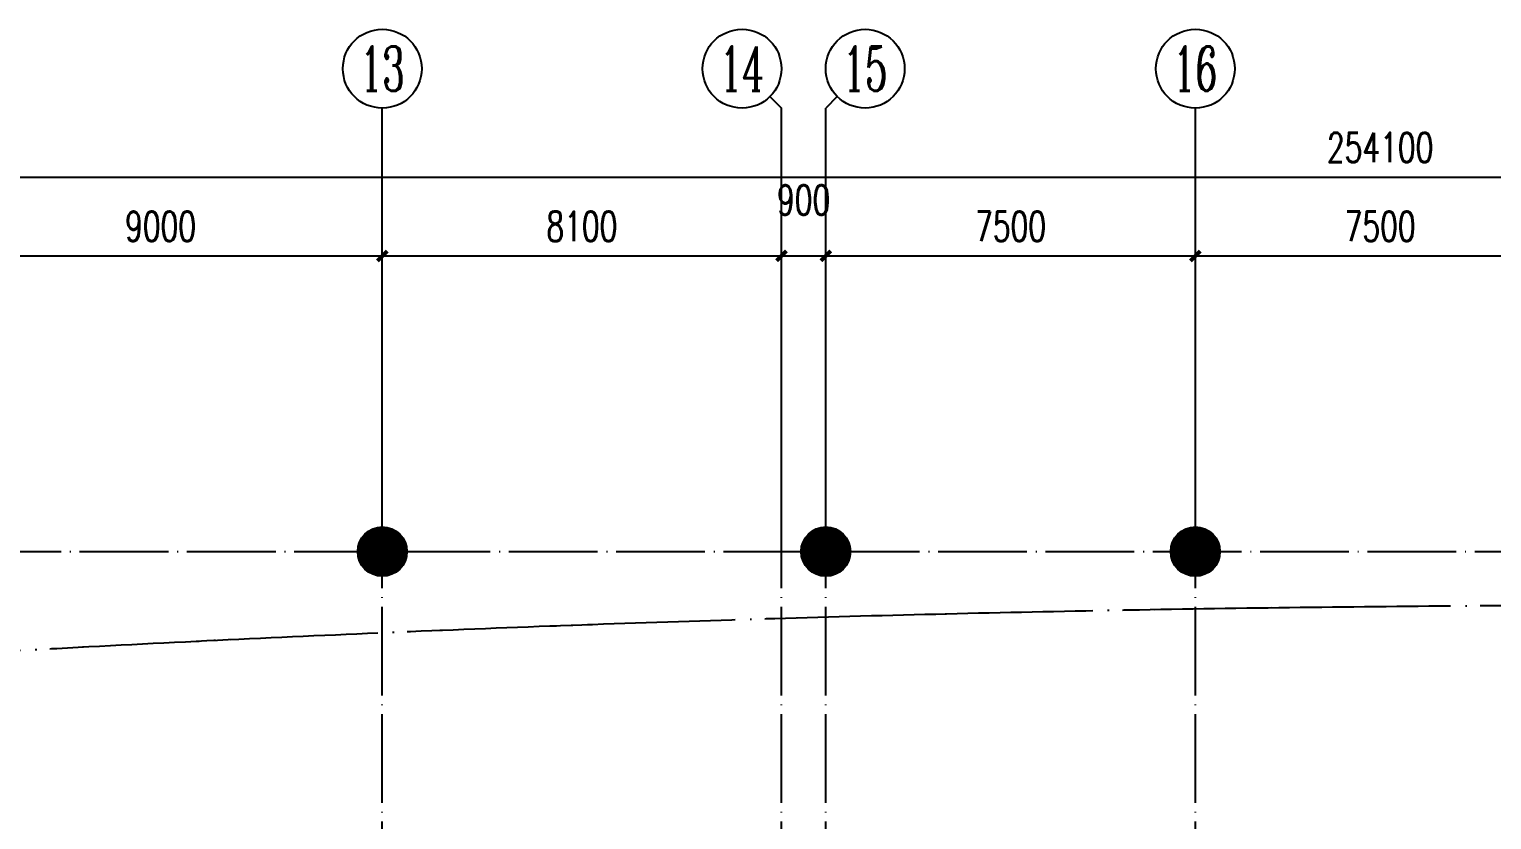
# Model space of a CAD drawing. Extents: x 246015 to 608740, y -108003 to 88400.
# Drawn here: x 399189 to 428869, y 47097 to 63139 of the extents above; entities that cross this region are included whole.
import ezdxf
from ezdxf.enums import TextEntityAlignment as Align

# ---------------------------------------------------------------- set-up
doc = ezdxf.new("R2010")
doc.units = 0
doc.header["$LTSCALE"] = 3000
doc.header["$MEASUREMENT"] = 0
doc.header["$PDMODE"] = 1
doc.linetypes.add('DOTE', pattern=[2.42, 2, -0.2, 0.02, -0.2])
doc.layers.get('0').update_dxf_attribs({"linetype": 'CONTINUOUS'})
doc.layers.get('DEFPOINTS').update_dxf_attribs({"linetype": 'CONTINUOUS'})
for name, color, linetype in [('AXIS', 3, 'CONTINUOUS'), ('AXIS_TEXT', 7, 'CONTINUOUS'), ('column', 9, 'CONTINUOUS'), ('dote', 1, 'DOTE'), ('PUB_HATCH', 8, 'CONTINUOUS')]:
    doc.layers.add(name, color=color, linetype=linetype)
doc.layers.add('红线', color=7, linetype='CONTINUOUS', true_color=0xe0150b)
doc.styles.add('_TCH_AXIS', font='COMPLEX', dxfattribs={"bigfont": 'GBCBIG'})
doc.styles.add('COMPLEX', font='COMPLEX')
doc.styles.add('DIM_FONT', font='simplex.shx', dxfattribs={"width": 0.7, "bigfont": 'hztxt.shx'})
doc.dimstyles.new('DIMN200', dxfattribs={"dimscale": 2, "dimtxt": 300, "dimasz": 100, "dimexe": 250, "dimexo": 300, "dimgap": 150, "dimtad": 1, "dimdec": 0, "dimzin": 0, "dimdsep": 46, "dimtxsty": 'DIM_FONT', "dimblk": 'ARCHTICK', "dimcen": 0.09, "dimclrt": 7, "dimazin": 2, "dimtfac": 1, "dimtdec": 0, "dimtix": 1, "dimtmove": 2, "dimatfit": 3, "dimfxl": 0, "dimtolj": 1, "dimtzin": 0, "dimarcsym": 0})

# ---------------------------------------------------------------- blocks, each defined once
blk = doc.blocks.new('_ARCHTICK')
at = {"color": 0, "linetype": 'ByBlock', "const_width": 0.4}
blk.add_lwpolyline([(-0.5, -0.5), (0.5, 0.5)], dxfattribs=at)
blk = doc.blocks.new('*D1079')
at = {"layer": 'AXIS', "color": 0, "lineweight": -2}
for p, q in [((397354, 54139), (397354, 59039)), ((406354, 54139), (406354, 59039)), ((397354, 58539), (406354, 58539))]:
    blk.add_line(p, q, dxfattribs=at)
at = {"layer": 'DEFPOINTS', "color": 0}
for p in [(406354, 58539), (397354, 53539), (406354, 53539)]:
    blk.add_point(p, dxfattribs=at)
at = {"layer": 'AXIS', "color": 0, "lineweight": -2, "xscale": 200, "yscale": 200, "zscale": 200, "rotation": 180}
blk.add_blockref('_ARCHTICK', (397354, 58539), dxfattribs=at)
at = {"layer": 'AXIS', "color": 0, "lineweight": -2, "xscale": 200, "yscale": 200, "zscale": 200}
blk.add_blockref('_ARCHTICK', (406354, 58539), dxfattribs=at)
at = {"layer": 'AXIS', "color": 7, "insert": (401854, 59139), "char_height": 600, "attachment_point": 5, "style": 'DIM_FONT'}
blk.add_mtext('\\A1;9000', dxfattribs=at)
blk = doc.blocks.new('*D1080')
at = {"layer": 'AXIS', "color": 0, "lineweight": -2}
for p, q in [((406354, 54139), (406354, 59039)), ((414454, 54139), (414454, 59039)), ((406354, 58539), (414454, 58539))]:
    blk.add_line(p, q, dxfattribs=at)
at = {"layer": 'DEFPOINTS', "color": 0}
for p in [(414454, 58539), (406354, 53539), (414454, 53539)]:
    blk.add_point(p, dxfattribs=at)
at = {"layer": 'AXIS', "color": 0, "lineweight": -2, "xscale": 200, "yscale": 200, "zscale": 200, "rotation": 180}
blk.add_blockref('_ARCHTICK', (406354, 58539), dxfattribs=at)
at = {"layer": 'AXIS', "color": 0, "lineweight": -2, "xscale": 200, "yscale": 200, "zscale": 200}
blk.add_blockref('_ARCHTICK', (414454, 58539), dxfattribs=at)
at = {"layer": 'AXIS', "color": 7, "insert": (410404, 59139), "char_height": 600, "attachment_point": 5, "style": 'DIM_FONT'}
blk.add_mtext('\\A1;8100', dxfattribs=at)
blk = doc.blocks.new('*D1081')
at = {"layer": 'AXIS', "color": 0, "lineweight": -2}
for p, q in [((414454, 54139), (414454, 59039)), ((415354, 54139), (415354, 59039)), ((414454, 58539), (415354, 58539))]:
    blk.add_line(p, q, dxfattribs=at)
at = {"layer": 'DEFPOINTS', "color": 0}
for p in [(415354, 58539), (414454, 53539), (415354, 53539)]:
    blk.add_point(p, dxfattribs=at)
at = {"layer": 'AXIS', "color": 0, "lineweight": -2, "xscale": 200, "yscale": 200, "zscale": 200, "rotation": 180}
blk.add_blockref('_ARCHTICK', (414454, 58539), dxfattribs=at)
at = {"layer": 'AXIS', "color": 0, "lineweight": -2, "xscale": 200, "yscale": 200, "zscale": 200}
blk.add_blockref('_ARCHTICK', (415354, 58539), dxfattribs=at)
at = {"layer": 'AXIS', "color": 7, "insert": (414904, 59674), "char_height": 600, "attachment_point": 5, "style": 'DIM_FONT'}
blk.add_mtext('\\A1;900', dxfattribs=at)
blk = doc.blocks.new('*D1082')
at = {"layer": 'AXIS', "color": 0, "lineweight": -2}
for p, q in [((415354, 54139), (415354, 59039)), ((422854, 54139), (422854, 59039)), ((415354, 58539), (422854, 58539))]:
    blk.add_line(p, q, dxfattribs=at)
at = {"layer": 'DEFPOINTS', "color": 0}
for p in [(422854, 58539), (415354, 53539), (422854, 53539)]:
    blk.add_point(p, dxfattribs=at)
at = {"layer": 'AXIS', "color": 0, "lineweight": -2, "xscale": 200, "yscale": 200, "zscale": 200, "rotation": 180}
blk.add_blockref('_ARCHTICK', (415354, 58539), dxfattribs=at)
at = {"layer": 'AXIS', "color": 0, "lineweight": -2, "xscale": 200, "yscale": 200, "zscale": 200}
blk.add_blockref('_ARCHTICK', (422854, 58539), dxfattribs=at)
at = {"layer": 'AXIS', "color": 7, "insert": (419104, 59139), "char_height": 600, "attachment_point": 5, "style": 'DIM_FONT'}
blk.add_mtext('\\A1;7500', dxfattribs=at)
blk = doc.blocks.new('*D1083')
at = {"layer": 'AXIS', "color": 0, "lineweight": -2}
for p, q in [((422854, 54139), (422854, 59039)), ((430354, 54139), (430354, 59039)), ((422854, 58539), (430354, 58539))]:
    blk.add_line(p, q, dxfattribs=at)
at = {"layer": 'DEFPOINTS', "color": 0}
for p in [(430354, 58539), (422854, 53539), (430354, 53539)]:
    blk.add_point(p, dxfattribs=at)
at = {"layer": 'AXIS', "color": 0, "lineweight": -2, "xscale": 200, "yscale": 200, "zscale": 200, "rotation": 180}
blk.add_blockref('_ARCHTICK', (422854, 58539), dxfattribs=at)
at = {"layer": 'AXIS', "color": 0, "lineweight": -2, "xscale": 200, "yscale": 200, "zscale": 200}
blk.add_blockref('_ARCHTICK', (430354, 58539), dxfattribs=at)
at = {"layer": 'AXIS', "color": 7, "insert": (426604, 59139), "char_height": 600, "attachment_point": 5, "style": 'DIM_FONT'}
blk.add_mtext('\\A1;7500', dxfattribs=at)
blk = doc.blocks.new('*D1100')
at = {"layer": 'AXIS', "color": 0, "lineweight": -2}
for p, q in [((299554, 54739), (299554, 60639)), ((553654, 54739), (553654, 60639)), ((299554, 60139), (553654, 60139))]:
    blk.add_line(p, q, dxfattribs=at)
at = {"layer": 'DEFPOINTS', "color": 0}
for p in [(553654, 60139), (299554, 54139), (553654, 54139)]:
    blk.add_point(p, dxfattribs=at)
at = {"layer": 'AXIS', "color": 0, "lineweight": -2, "xscale": 200, "yscale": 200, "zscale": 200, "rotation": 180}
blk.add_blockref('_ARCHTICK', (299554, 60139), dxfattribs=at)
at = {"layer": 'AXIS', "color": 0, "lineweight": -2, "xscale": 200, "yscale": 200, "zscale": 200}
blk.add_blockref('_ARCHTICK', (553654, 60139), dxfattribs=at)
at = {"layer": 'AXIS', "color": 7, "insert": (426604, 60739), "char_height": 600, "attachment_point": 5, "style": 'DIM_FONT'}
blk.add_mtext('\\A1;254100', dxfattribs=at)
blk = doc.blocks.new('_AXISO')
blk.add_circle((0, 0), 0.5)
at = {"layer": 'AXIS_TEXT', "style": 'COMPLEX', "width": 1.041667}
blk.add_attdef('A', text='', height=0.56, dxfattribs=at).set_placement((-0.25, -0.28), (0.25, -0.28), align=Align.FIT)
blk = doc.blocks.new('_YZH')
blk.add_circle((0, 0), 0.5)
at = {"layer": 'PUB_HATCH', "const_width": 0.5}
blk.add_lwpolyline([(-0.25, 0, 1), (0.25, 0, 1)], format="xyb", close=True, dxfattribs=at)

msp = doc.modelspace()

# ---------------------------------------------------------------- linework, layer by layer
at = {"layer": 'AXIS'}
for p, q in [((414219.6, 61772.9), (414453.9, 61538.6)), ((415588.2, 61772.9), (415353.9, 61538.6)), ((406353.9, 53538.6), (406353.9, 61538.6)), ((414453.9, 53538.6), (414453.9, 61538.6)), ((415353.9, 53538.6), (415353.9, 61538.6)), ((422853.9, 53538.6), (422853.9, 61538.6))]:
    msp.add_line(p, q, dxfattribs=at)
at = {"layer": 'dote', "ltscale": 0.3}
for p, q in [((406353.9, -81061.4), (406353.9, 53538.6)), ((414453.9, -81061.4), (414453.9, 53538.6)), ((415353.9, -81061.4), (415353.9, 53538.6)), ((422853.9, -81061.4), (422853.9, 53538.6)), ((295667.9, 52538.6), (554353.9, 52538.6))]:
    msp.add_line(p, q, dxfattribs=at)
at = {"layer": '红线', "linetype": 'DOTE'}
msp.add_lwpolyline([(321625.8, 41313.5), (283782, 20451.8), (327022.4, -69761.6, -0.1186699), (571935, -34205), (582107, -28597.6), (543576.1, 41298.8, 0.0913964), (321625.8, 41313.5)], format="xyb", dxfattribs=at)
at = {"layer": '红线', "color": 31, "linetype": 'DOTE', "ltscale": 0.5}
msp.add_lwpolyline([(321625.8, 41313.5), (283782, 20451.8), (327022.4, -69761.6, -0.1186699), (571935, -34205), (582107, -28597.6), (543576.1, 41298.8, 0.0913964), (321625.8, 41313.5)], format="xyb", dxfattribs=at)

# ---------------------------------------------------------------- block references
at = {"layer": 'AXIS'}
ref = msp.add_blockref('_AXISO', (406353.9, 62338.6), dxfattribs=dict(at, xscale=1600, yscale=1600, zscale=1600))
ref.add_attrib('A', '13', dxfattribs={"layer": 'AXIS_TEXT', "height": 905.1, "style": '_TCH_AXIS', "width": 0.724138}).set_placement((405901.3, 61886.1), (406806.4, 61886.1), align=Align.FIT)
ref = msp.add_blockref('_AXISO', (413653.9, 62338.6), dxfattribs=dict(at, xscale=1600, yscale=1600, zscale=1600))
ref.add_attrib('A', '14', dxfattribs={"layer": 'AXIS_TEXT', "height": 905.1, "style": '_TCH_AXIS', "width": 0.677419}).set_placement((413201.3, 61886.1), (414106.4, 61886.1), align=Align.FIT)
ref = msp.add_blockref('_AXISO', (416153.9, 62338.6), dxfattribs=dict(at, xscale=1600, yscale=1600, zscale=1600))
ref.add_attrib('A', '15', dxfattribs={"layer": 'AXIS_TEXT', "height": 905.1, "style": '_TCH_AXIS', "width": 0.724138}).set_placement((415701.3, 61886.1), (416606.4, 61886.1), align=Align.FIT)
ref = msp.add_blockref('_AXISO', (422853.9, 62338.6), dxfattribs=dict(at, xscale=1600, yscale=1600, zscale=1600))
ref.add_attrib('A', '16', dxfattribs={"layer": 'AXIS_TEXT', "height": 905.1, "style": '_TCH_AXIS', "width": 0.724138}).set_placement((422401.3, 61886.1), (423306.4, 61886.1), align=Align.FIT)
at = {"layer": 'column', "xscale": 1000, "yscale": 1000, "zscale": 1000}
for p in [(406353.9, 52538.6), (415353.9, 52538.6), (422853.9, 52538.6)]:
    msp.add_blockref('_YZH', p, dxfattribs=at)

# ---------------------------------------------------------------- dimensions: what is measured, and where the dimension line sits
at = {"layer": 'AXIS'}
for p1, p2, distance, picture, middle in [((299553.9, 54138.6), (553653.9, 54138.6), 6000, '*D1100', (426603.9, 60738.6)), ((397353.9, 53538.6), (406353.9, 53538.6), 5000, '*D1079', (401853.9, 59138.6)), ((406353.9, 53538.6), (414453.9, 53538.6), 5000, '*D1080', (410403.9, 59138.6)), ((415353.9, 53538.6), (422853.9, 53538.6), 5000, '*D1082', (419103.9, 59138.6)), ((422853.9, 53538.6), (430353.9, 53538.6), 5000, '*D1083', (426603.9, 59138.6))]:
    dim = msp.add_aligned_dim(p1=p1, p2=p2, distance=distance, dimstyle='DIMN200', dxfattribs=at)
    dim.commit()
    dim.dimension.update_dxf_attribs({"geometry": picture, "text_midpoint": middle})
dim = msp.add_linear_dim(base=(415353.9, 58538.6), p1=(414453.9, 53538.6), p2=(415353.9, 53538.6), angle=0, dimstyle='DIMN200', dxfattribs=at)
dim.commit()
dim.dimension.update_dxf_attribs({"geometry": '*D1081', "text_midpoint": (414903.9, 59673.6), "dimtype": 129})

doc.saveas('drawing.dxf')
